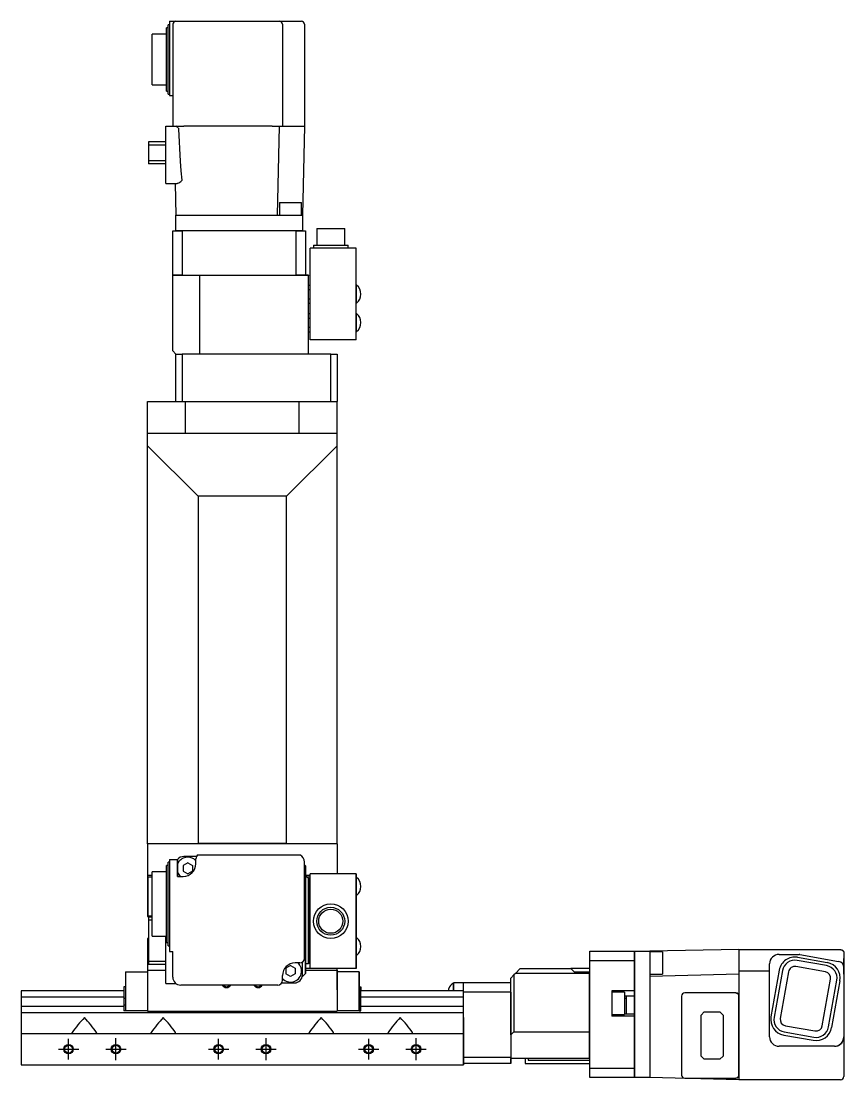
# Model space of a CAD drawing. Extents: x 0 to 1102, y -8 to 907.
# Drawn here: x 842 to 1102.4, y 292.9 to 628 of the extents above; entities that cross this region are included whole.
import ezdxf

# ---------------------------------------------------------------- set-up
doc = ezdxf.new("R2010")
doc.units = 0
doc.header["$LTSCALE"] = 0.5
doc.linetypes.add('CENTER', pattern=[50.8, 31.75, -6.35, 6.35, -6.35])
for name, color, linetype in [('MSM_CENTER', 1, 'CENTER'), ('MSM_CONTINUOUS', 7, 'CONTINUOUS'), ('MSM_NARROW', 5, 'CONTINUOUS')]:
    doc.layers.add(name, color=color, linetype=linetype)

msp = doc.modelspace()

# ---------------------------------------------------------------- linework, layer by layer
at = {"layer": 'MSM_CENTER'}
for p, q in [((857, 299.35), (857, 305.81)), ((872, 299.08), (872, 306.08)), ((904.5, 299.35), (904.5, 305.81)), ((919.5, 299.08), (919.5, 306.08)), ((952, 299.35), (952, 305.81)), ((967, 299.08), (967, 306.08)), ((853.77, 302.58), (860.23, 302.58)), ((868.77, 302.58), (875.23, 302.58)), ((901.27, 302.58), (907.73, 302.58)), ((916.27, 302.58), (922.73, 302.58)), ((948.77, 302.58), (955.23, 302.58)), ((963.77, 302.58), (970.23, 302.58))]:
    msp.add_line(p, q, dxfattribs=at)
at = {"layer": 'MSM_CONTINUOUS'}
for p, q in [((888.5, 618.31), (888.5, 626.83)), ((889, 626.83), (888.5, 626.83)), ((889, 627.98), (889, 624.98)), ((889, 627.98), (892.5, 627.98)), ((890, 626.98), (890, 594.78)), ((892.5, 627.98), (923.2, 627.98)), ((923.2, 627.98), (930.7, 627.98)), ((924.7, 626.98), (924.7, 594.78)), ((931.7, 626.98), (931.7, 594.78)), ((883.5, 618.84), (883.5, 623.83)), ((888, 623.83), (883.5, 623.83)), ((888, 618.49), (888, 625.83)), ((888.5, 625.83), (888, 625.83)), ((889, 624.98), (889, 607.48)), ((883.5, 609.49), (883.5, 618.84)), ((888, 609.14), (888, 618.49)), ((888.5, 608.96), (888.5, 618.31)), ((883.5, 607.84), (883.5, 609.49)), ((883.5, 607.84), (888, 607.84)), ((888, 605.84), (888, 609.14)), ((888.5, 604.84), (888.5, 608.96)), ((889, 607.48), (889, 604.48)), ((888, 605.84), (888.5, 605.84)), ((888.5, 604.84), (889, 604.84)), ((889, 604.48), (890, 604.48)), ((887.8, 593.78), (887.8, 594.78)), ((887.8, 594.78), (893.5, 594.78)), ((887.8, 577.63), (887.8, 593.78)), ((890.79, 594.78), (890.9, 594.77)), ((890.9, 594.77), (891.01, 594.73)), ((891.75, 594.08), (891.79, 593.98)), ((891.79, 593.98), (891.82, 593.86)), ((891.82, 593.86), (891.83, 593.78)), ((891.83, 593.78), (892.38, 583.65)), ((921.5, 594.78), (893.5, 594.78)), ((921.5, 594.78), (931.7, 594.78)), ((923.7, 594.78), (923, 566.58)), ((931.7, 594.78), (931, 566.58)), ((882.3, 589.78), (882.3, 582.78)), ((887.8, 589.78), (882.3, 589.78)), ((887.8, 588.78), (882.3, 588.78)), ((887.8, 583.78), (882.3, 583.78)), ((892.38, 583.65), (892.59, 580.64)), ((887.8, 582.78), (882.3, 582.78)), ((892.59, 580.64), (892.86, 577.63)), ((887.8, 576.63), (887.8, 577.63)), ((887.8, 576.63), (891.34, 576.63)), ((890.75, 576.63), (891, 566.58)), ((891.44, 576.63), (891.34, 576.63)), ((891.58, 576.66), (891.44, 576.63)), ((892.85, 577.53), (892.8, 577.42)), ((892.86, 577.63), (892.85, 577.53)), ((923.77, 570.58), (930.77, 570.58)), ((923.77, 570.58), (923.77, 566.58)), ((930.77, 566.58), (930.77, 570.58)), ((891, 566.58), (893.5, 566.58)), ((891, 561.68), (891, 566.58)), ((893.5, 566.58), (921.5, 566.58)), ((921.5, 566.58), (931, 566.58)), ((931, 566.58), (931, 561.68)), ((890, 547.58), (890, 561.58)), ((890, 561.58), (893, 561.58)), ((891.1, 561.58), (891, 561.68)), ((891, 561.68), (893.5, 561.68)), ((893, 561.58), (893, 547.58)), ((929, 561.58), (893, 561.58)), ((893.5, 561.68), (928.5, 561.68)), ((928.5, 561.68), (931, 561.68)), ((929, 547.58), (929, 561.58)), ((929, 561.58), (932, 561.58)), ((931, 561.68), (930.9, 561.58)), ((932, 561.58), (932, 547.58)), ((935.58, 562.38), (944.43, 562.38)), ((935.58, 562.38), (935.58, 557.08)), ((944.43, 557.08), (944.43, 562.38)), ((934.5, 557.08), (945.5, 557.08)), ((934.5, 557.08), (934.5, 556.08)), ((945.5, 556.08), (945.5, 557.08)), ((948, 556.08), (933.5, 556.08)), ((933.5, 527.08), (933.5, 556.08)), ((948, 527.08), (948, 556.08)), ((893, 547.58), (890, 547.58)), ((890, 547.48), (890.1, 547.58)), ((898.5, 547.48), (890, 547.48)), ((890, 523.58), (890, 547.48)), ((893, 547.58), (929, 547.58)), ((898.54, 547.58), (898.5, 547.48)), ((898.5, 547.48), (898.5, 522.58)), ((933, 547.48), (898.5, 547.48)), ((933, 547.58), (929, 547.58)), ((933, 547.58), (933, 547.48)), ((933, 522.58), (933, 547.48)), ((933, 544.46), (933.5, 544.46)), ((933, 543.02), (933.5, 543.02)), ((948.16, 544.43), (948, 544.43)), ((948.16, 538.73), (948.16, 544.43)), ((933, 540.13), (933.5, 540.13)), ((933, 538.69), (933.5, 538.69)), ((948, 538.73), (948.16, 538.73)), ((933, 535.46), (933.5, 535.46)), ((933, 534.02), (933.5, 534.02)), ((948.16, 535.43), (948, 535.43)), ((948.16, 529.73), (948.16, 535.43)), ((933, 531.13), (933.5, 531.13)), ((933, 529.69), (933.5, 529.69)), ((948, 529.73), (948.16, 529.73)), ((948, 527.08), (933.5, 527.08)), ((891, 522.58), (890, 523.58)), ((891, 522.58), (893, 522.58)), ((891, 507.58), (891, 522.58)), ((893, 522.58), (893, 507.58)), ((940, 522.58), (893, 522.58)), ((940, 507.58), (940, 522.58)), ((940, 522.58), (942, 522.58)), ((942, 522.58), (942, 507.58)), ((882, 507.58), (894, 507.58)), ((882, 497.58), (882, 507.58)), ((894, 497.58), (894, 507.58)), ((894, 507.58), (930, 507.58)), ((930, 497.58), (930, 507.58)), ((930, 507.58), (942, 507.58)), ((942, 497.58), (942, 507.58)), ((882, 497.58), (942, 497.58)), ((882, 367.58), (882, 497.58)), ((942, 367.48), (942, 497.58)), ((942, 367.48), (942, 497.58)), ((898, 477.58), (882, 493.58)), ((942, 493.58), (926, 477.58)), ((926, 477.58), (898, 477.58)), ((898, 477.58), (898, 367.68)), ((926, 367.68), (926, 477.58)), ((942, 367.58), (882, 367.58)), ((882, 367.58), (882, 344.58)), ((897.9, 367.58), (898, 367.68)), ((926, 367.68), (898, 367.68)), ((926, 367.68), (926.1, 367.58)), ((942, 367.58), (942, 358.08)), ((942, 367.58), (942, 358.08)), ((889, 362.58), (891.5, 362.58)), ((889, 362.58), (889, 362.56)), ((889, 362.56), (889, 360.37)), ((891.5, 357.28), (891.5, 362.58)), ((891.5, 362.56), (891.5, 360.37)), ((897.53, 363.58), (893.5, 363.58)), ((897.3, 361.28), (897.3, 362.78)), ((898.05, 364.08), (930.18, 364.08)), ((883.5, 358.72), (883.5, 358.75)), ((888, 358.75), (883.5, 358.75)), ((883.5, 357.05), (883.5, 358.72)), ((888, 360.69), (888, 360.75)), ((888.5, 360.75), (888, 360.75)), ((888, 359.02), (888, 360.69)), ((888, 336.31), (888, 359.02)), ((888.5, 361.67), (888.5, 361.75)), ((889, 361.75), (888.5, 361.75)), ((888.5, 360), (888.5, 361.67)), ((888.5, 335.31), (888.5, 360)), ((889, 360.37), (889, 333.48)), ((891.5, 360.37), (891.5, 357.28)), ((894.74, 361.57), (893.24, 360.71)), ((893.24, 360.71), (893.24, 358.97)), ((893.24, 358.97), (894.74, 358.11)), ((894.74, 361.57), (896.24, 360.71)), ((896.24, 358.97), (894.74, 358.11)), ((896.24, 360.71), (896.24, 358.97)), ((931.7, 331.38), (931.7, 361.78)), ((932, 360.58), (931.7, 360.88)), ((931.7, 360.88), (932, 360.58)), ((932, 360.58), (932, 326.58)), ((932, 326.58), (932, 360.58)), ((883.5, 357.58), (882, 357.58)), ((882.2, 344.68), (882.2, 357.08)), ((882.2, 357.08), (883.5, 357.08)), ((883.5, 338.31), (883.5, 357.05)), ((891.5, 357.28), (893.3, 357.28)), ((933, 356.58), (932, 357.58)), ((933, 356.58), (932, 357.58)), ((933.5, 357.58), (932, 357.58)), ((932, 357.08), (932.5, 357.08)), ((932.5, 357.08), (933.5, 357.08)), ((933, 356.58), (933, 329.58)), ((933, 329.58), (933, 356.58)), ((933, 356.58), (933.5, 356.58)), ((933.5, 328.08), (933.5, 358.08)), ((948, 358.08), (933.5, 358.08)), ((948, 358.08), (948, 328.08)), ((948, 328.08), (948, 358.08)), ((948, 356.93), (948, 351.23)), ((948.16, 356.93), (948, 356.93)), ((948.16, 351.23), (948.16, 356.93)), ((933, 354.08), (933.5, 354.08)), ((932, 351.08), (931.7, 351.08)), ((933, 351.58), (933.5, 351.58)), ((948, 351.23), (948.16, 351.23)), ((882, 344.58), (883.5, 344.58)), ((883.5, 344.68), (882.2, 344.68)), ((882.3, 344.38), (882.3, 329.38)), ((883.5, 344.38), (882.3, 344.38)), ((883.5, 343.38), (882.3, 343.38)), ((931.7, 343.08), (932, 343.08)), ((882, 337.58), (882, 327.58)), ((882.3, 337.58), (882, 337.58)), ((883.5, 338.31), (888, 338.31)), ((887.8, 323.38), (887.8, 338.31)), ((888, 336.31), (888.5, 336.31)), ((888.5, 335.31), (889, 335.31)), ((933, 337.58), (933.5, 337.58)), ((948.16, 337.93), (948, 337.93)), ((948, 337.93), (948, 332.23)), ((948.16, 332.23), (948.16, 337.93)), ((889, 333.48), (890, 333.48)), ((890, 325.38), (890, 333.48)), ((933, 335.08), (933.5, 335.08)), ((933, 332.58), (933.5, 332.58)), ((948, 332.23), (948.16, 332.23)), ((1022, 293.58), (1022, 333.58)), ((1022, 333.58), (1036, 333.58)), ((1036, 333.58), (1036, 293.58)), ((1036.1, 333.58), (1036, 333.48)), ((1036, 333.37), (1036, 333.58)), ((1036.1, 333.58), (1036.1, 293.58)), ((1036.1, 333.58), (1041, 333.58)), ((1069.2, 334.08), (1041, 333.58)), ((1041, 333.58), (1041, 293.58)), ((1045, 333.34), (1041, 333.34)), ((1045, 333.34), (1045, 326.34)), ((1069.2, 334.08), (1069.2, 292.88)), ((1069.2, 334.08), (1101.4, 334.08)), ((1081.9, 332.58), (1088.31, 332.58)), ((1088.49, 332.56), (1100.75, 330.37)), ((1101.4, 334.08), (1101.45, 334.08)), ((1101.4, 334.08), (1101.45, 334.08)), ((1101.45, 334.08), (1101.5, 334.07)), ((1101.45, 334.08), (1101.5, 334.07)), ((1101.5, 334.07), (1101.54, 334.07)), ((1101.5, 334.07), (1101.54, 334.07)), ((1101.54, 334.07), (1101.59, 334.06)), ((1101.54, 334.07), (1101.59, 334.06)), ((1101.59, 334.06), (1101.63, 334.05)), ((1101.59, 334.06), (1101.64, 334.05)), ((1101.63, 334.05), (1101.68, 334.04)), ((1101.64, 334.05), (1101.68, 334.04)), ((1101.68, 334.04), (1101.72, 334.02)), ((1101.68, 334.04), (1101.73, 334.02)), ((1101.72, 334.02), (1101.75, 334.01)), ((1101.73, 334.02), (1101.76, 334.01)), ((1101.75, 334.01), (1101.78, 334)), ((1101.76, 334.01), (1101.79, 334)), ((1101.78, 334), (1101.81, 333.99)), ((1101.79, 334), (1101.82, 333.99)), ((1101.81, 333.99), (1101.84, 333.97)), ((1101.82, 333.99), (1101.85, 333.97)), ((1101.84, 333.97), (1101.87, 333.96)), ((1101.85, 333.97), (1101.88, 333.96)), ((1101.87, 333.96), (1101.9, 333.94)), ((1101.88, 333.96), (1101.91, 333.94)), ((1101.9, 333.94), (1101.93, 333.93)), ((1101.91, 333.94), (1101.94, 333.92)), ((1101.93, 333.93), (1101.96, 333.91)), ((1101.94, 333.92), (1101.96, 333.91)), ((1101.96, 333.91), (1101.98, 333.89)), ((1101.96, 333.91), (1101.99, 333.89)), ((1101.98, 333.89), (1102.01, 333.87)), ((1101.99, 333.89), (1102.02, 333.87)), ((1102.01, 333.87), (1102.03, 333.85)), ((1102.02, 333.87), (1102.04, 333.85)), ((1102.03, 333.85), (1102.06, 333.83)), ((1102.04, 333.85), (1102.07, 333.82)), ((1102.06, 333.83), (1102.08, 333.81)), ((1102.07, 333.82), (1102.09, 333.8)), ((1102.08, 333.81), (1102.11, 333.79)), ((1102.09, 333.8), (1102.12, 333.78)), ((1102.11, 333.79), (1102.13, 333.76)), ((1102.12, 333.78), (1102.14, 333.75)), ((1102.13, 333.76), (1102.15, 333.74)), ((1102.14, 333.75), (1102.16, 333.73)), ((1102.15, 333.74), (1102.17, 333.72)), ((1102.16, 333.73), (1102.18, 333.7)), ((1102.17, 333.72), (1102.19, 333.69)), ((1102.18, 333.7), (1102.2, 333.68)), ((1102.19, 333.69), (1102.21, 333.66)), ((1102.2, 333.68), (1102.22, 333.65)), ((1102.21, 333.66), (1102.23, 333.64)), ((1102.22, 333.65), (1102.24, 333.62)), ((1102.23, 333.64), (1102.25, 333.6)), ((1102.24, 333.62), (1102.26, 333.59)), ((1102.25, 333.6), (1102.27, 333.57)), ((1102.26, 333.59), (1102.28, 333.55)), ((1102.27, 333.57), (1102.29, 333.53)), ((1102.28, 333.55), (1102.3, 333.52)), ((1102.29, 333.53), (1102.31, 333.5)), ((1102.3, 333.52), (1102.32, 333.48)), ((1102.31, 333.5), (1102.33, 333.46)), ((1102.32, 333.48), (1102.33, 333.44)), ((1102.33, 333.46), (1102.34, 333.42)), ((1102.33, 333.44), (1102.35, 333.4)), ((1102.34, 333.42), (1102.35, 333.38)), ((1102.35, 333.4), (1102.36, 333.36)), ((1102.35, 333.38), (1102.37, 333.34)), ((1102.36, 333.36), (1102.37, 333.32)), ((1102.37, 333.34), (1102.37, 333.31)), ((1102.37, 333.32), (1102.38, 333.29)), ((1102.37, 333.31), (1102.38, 333.28)), ((1102.38, 333.29), (1102.39, 333.26)), ((1102.38, 333.28), (1102.39, 333.25)), ((1102.39, 333.26), (1102.39, 333.23)), ((1102.39, 333.25), (1102.39, 333.21)), ((1102.39, 333.23), (1102.39, 333.2)), ((1102.39, 333.21), (1102.4, 333.18)), ((1102.39, 333.2), (1102.4, 333.18)), ((1102.4, 333.18), (1102.4, 333.15)), ((1102.4, 333.18), (1102.4, 333.15)), ((1102.4, 333.15), (1102.4, 333.12)), ((1102.4, 333.15), (1102.4, 333.12)), ((1102.4, 333.12), (1102.4, 333.08)), ((1102.4, 333.12), (1102.4, 333.09)), ((1102.4, 333.09), (1102.4, 333.08)), ((1102.4, 333.08), (1102.4, 293.88)), ((1102.4, 333.08), (1102.4, 332.78)), ((1102.4, 333.08), (1102.4, 333.08)), ((887.8, 330.38), (882.3, 330.38)), ((887.8, 329.38), (882.3, 329.38)), ((927.27, 329.05), (925.77, 328.18)), ((927.27, 329.05), (928.77, 328.18)), ((930.2, 329.88), (928.7, 329.88)), ((931, 326.08), (931, 330.11)), ((932, 329.68), (933, 329.68)), ((933, 329.58), (932, 329.58)), ((1036, 330.58), (1022, 330.58)), ((1078.9, 306.48), (1078.9, 329.58)), ((1096.61, 327.05), (1087.25, 328.72)), ((1096.96, 329.02), (1087.6, 330.69)), ((1087.78, 331.67), (1097.13, 330)), ((1102.4, 326.28), (1102.4, 331.28)), ((1102.4, 328.4), (1102.4, 306.48)), ((875, 327.08), (875, 314.68)), ((875, 327.08), (882, 327.08)), ((882, 327.58), (887.8, 327.58)), ((882, 327.58), (882, 314.58)), ((924.7, 324.38), (924.7, 325.88)), ((925.77, 328.18), (925.77, 326.45)), ((927.27, 325.58), (925.77, 326.45)), ((928.77, 326.45), (927.27, 325.58)), ((928.77, 328.18), (928.77, 326.45)), ((930.94, 325.51), (932, 326.58)), ((932, 326.58), (930.94, 325.51)), ((948, 328.08), (932, 328.08)), ((932, 327.58), (942, 327.58)), ((942, 327.58), (942, 328.08)), ((942, 327.58), (942, 328.08)), ((942, 327.58), (942, 314.58)), ((942, 327.58), (942, 327.23)), ((942, 327.58), (942, 327.23)), ((942, 321.38), (942, 327.58)), ((949, 327.08), (942, 327.08)), ((949, 314.68), (949, 327.08)), ((949, 327.08), (949, 321.08)), ((997, 325.08), (998, 326.08)), ((997, 320.58), (997, 325.08)), ((998.5, 326.58), (998, 326.08)), ((998, 326.08), (998, 308.08)), ((1000, 328.08), (998.5, 326.58)), ((1021.9, 326.58), (998.5, 326.58)), ((1000, 328.08), (1016, 328.08)), ((1016, 328.08), (1017, 327.08)), ((1022, 328.08), (1016, 328.08)), ((1017, 327.08), (1022, 327.08)), ((1021.9, 299.58), (1021.9, 327.08)), ((1022, 326.54), (1021.9, 326.58)), ((1041, 326.34), (1045, 326.34)), ((1069.2, 326.28), (1041, 325.58)), ((1078.9, 327.28), (1069.2, 327.28)), ((1081.98, 327.63), (1079.34, 312.86)), ((1082.96, 327.45), (1080.33, 312.69)), ((1084.93, 327.1), (1082.3, 312.34)), ((874.5, 322.28), (874.5, 314.68)), ((875, 322.28), (874.5, 322.28)), ((887.8, 323.38), (891, 323.38)), ((923.2, 322.88), (892.5, 322.88)), ((924.47, 323.58), (928.5, 323.58)), ((929, 323.58), (929.07, 323.64)), ((929.07, 323.64), (929, 323.58)), ((949, 322.28), (949, 314.68)), ((949, 322.28), (949.5, 322.28)), ((949.5, 314.68), (949.5, 322.28)), ((949.5, 322.28), (949.5, 321.08)), ((977.35, 321.08), (977.35, 321.8)), ((978.8, 321.08), (978.8, 323.43)), ((979, 323.43), (978.8, 323.43)), ((979, 321.08), (979, 323.58)), ((997, 323.58), (979, 323.58)), ((982, 298.08), (982, 323.58)), ((1095.59, 309.96), (1098.22, 324.73)), ((1095.59, 309.96), (1098.22, 324.73)), ((1097.55, 309.61), (1100.19, 324.38)), ((1101.18, 324.2), (1098.54, 309.44)), ((842, 321.08), (842, 312.58)), ((874.5, 321.08), (842, 321.08)), ((842, 319.11), (874.5, 319.11)), ((875, 318.6), (874.5, 318.6)), ((949, 318.6), (949.5, 318.6)), ((982, 321.08), (949.5, 321.08)), ((949.5, 319.11), (982, 319.11)), ((997, 320.58), (982, 320.58)), ((997, 320.58), (997, 298.08)), ((997, 307.08), (997, 320.58)), ((1036, 321.08), (1029, 321.08)), ((1029, 321.08), (1029, 313.08)), ((1033, 320.58), (1029, 320.58)), ((1033, 320.58), (1033, 313.58)), ((1033, 319.47), (1036, 319.47)), ((1033.5, 318.58), (1033, 318.58)), ((1033.5, 319.47), (1033.5, 313.61)), ((1051.05, 319.38), (1051.05, 294.38)), ((1068.2, 320.38), (1052.05, 320.38)), ((1068.2, 320.38), (1068.25, 320.38)), ((1068.25, 320.38), (1068.3, 320.37)), ((1068.3, 320.37), (1068.35, 320.37)), ((1068.35, 320.37), (1068.4, 320.36)), ((1068.4, 320.36), (1068.45, 320.35)), ((1068.45, 320.35), (1068.49, 320.33)), ((1068.49, 320.33), (1068.54, 320.32)), ((1068.54, 320.32), (1068.59, 320.3)), ((1068.59, 320.3), (1068.63, 320.28)), ((1068.63, 320.28), (1068.67, 320.26)), ((1068.67, 320.26), (1068.72, 320.24)), ((1068.72, 320.24), (1068.76, 320.21)), ((1068.76, 320.21), (1068.8, 320.18)), ((1068.8, 320.18), (1068.84, 320.15)), ((1068.84, 320.15), (1068.87, 320.12)), ((1068.87, 320.12), (1068.91, 320.08)), ((1068.91, 320.08), (1068.94, 320.05)), ((1068.94, 320.05), (1068.98, 320.01)), ((1068.98, 320.01), (1069.01, 319.97)), ((1069.01, 319.97), (1069.03, 319.93)), ((1069.03, 319.93), (1069.06, 319.89)), ((1069.06, 319.89), (1069.08, 319.85)), ((1069.08, 319.85), (1069.11, 319.81)), ((1069.11, 319.81), (1069.13, 319.76)), ((1069.13, 319.76), (1069.14, 319.71)), ((1069.14, 319.71), (1069.16, 319.67)), ((1069.16, 319.67), (1069.17, 319.62)), ((1069.17, 319.62), (1069.18, 319.57)), ((1069.18, 319.57), (1069.19, 319.52)), ((1069.19, 319.52), (1069.2, 319.48)), ((1069.2, 319.48), (1069.2, 319.43)), ((1069.2, 319.43), (1069.2, 319.38)), ((1069.2, 294.38), (1069.2, 319.38)), ((874.5, 316.04), (842, 316.04)), ((875, 316.55), (874.5, 316.55)), ((949, 316.55), (949.5, 316.55)), ((982, 316.04), (949.5, 316.04)), ((982, 314.08), (842, 314.08)), ((842, 312.58), (842, 297.58)), ((882, 314.68), (874.5, 314.68)), ((882, 314.58), (942, 314.58)), ((942, 314.58), (942, 314.68)), ((949, 314.68), (942, 314.68)), ((949, 314.68), (949.5, 314.68)), ((982, 312.58), (982, 297.58)), ((1029, 313.58), (1033, 313.58)), ((1036, 313.08), (1029, 313.08)), ((1036, 313.61), (1033, 313.61)), ((1057.2, 313.38), (1058.2, 314.38)), ((1057.2, 300.38), (1057.2, 313.38)), ((1058.2, 314.38), (1063.2, 314.38)), ((1063.2, 314.38), (1064.2, 313.38)), ((1064.2, 313.38), (1064.2, 300.38)), ((1083.91, 310.02), (1093.27, 308.35)), ((842, 307.58), (982, 307.58)), ((858.1, 307.71), (858.13, 307.82)), ((858.26, 307.58), (858.1, 307.71)), ((865.74, 307.58), (865.9, 307.71)), ((865.9, 307.71), (865.88, 307.82)), ((883.1, 307.71), (883.13, 307.82)), ((883.26, 307.58), (883.1, 307.71)), ((890.74, 307.58), (890.9, 307.71)), ((890.9, 307.71), (890.88, 307.82)), ((933.1, 307.71), (933.13, 307.82)), ((933.26, 307.58), (933.1, 307.71)), ((940.74, 307.58), (940.9, 307.71)), ((940.9, 307.71), (940.88, 307.82)), ((958.1, 307.71), (958.13, 307.82)), ((958.26, 307.58), (958.1, 307.71)), ((965.74, 307.58), (965.9, 307.71)), ((965.9, 307.71), (965.88, 307.82)), ((997, 307.08), (998, 308.08)), ((998, 308.08), (1021.9, 308.08)), ((1021.9, 308.08), (1022, 308.12)), ((1083.39, 307.06), (1092.74, 305.39)), ((1083.56, 308.05), (1092.91, 306.38)), ((1102.4, 306.48), (1102.4, 293.88)), ((982, 297.58), (982, 303.58)), ((1099.4, 303.48), (1081.9, 303.48)), ((982, 300.08), (997, 300.08)), ((1021.9, 299.58), (997, 299.58)), ((997, 298.08), (997, 299.58)), ((1001.5, 299.58), (1001.5, 298.08)), ((1002.5, 299.58), (1002.5, 299.08)), ((1002.5, 299.08), (1022, 299.08)), ((1022, 299.68), (1021.9, 299.58)), ((1058.2, 299.38), (1057.2, 300.38)), ((1063.2, 299.38), (1058.2, 299.38)), ((1064.2, 300.38), (1063.2, 299.38)), ((842, 297.58), (982, 297.58)), ((997, 298.08), (982, 298.08)), ((982, 297.88), (982, 297.58)), ((982, 297.58), (982, 297.88)), ((1001.5, 298.08), (1022, 298.08)), ((1022, 296.58), (1036, 296.58)), ((1036, 293.58), (1022, 293.58)), ((1036, 293.58), (1036, 293.78)), ((1036, 293.68), (1036.1, 293.58)), ((1041, 293.58), (1036.1, 293.58)), ((1069.2, 292.88), (1041, 293.58)), ((1052.05, 293.38), (1068.2, 293.38)), ((1068.27, 293.38), (1068.2, 293.38)), ((1068.38, 293.39), (1068.27, 293.38)), ((1068.5, 293.42), (1068.38, 293.39)), ((1068.6, 293.46), (1068.5, 293.42)), ((1068.72, 293.52), (1068.6, 293.46)), ((1068.83, 293.6), (1068.72, 293.52)), ((1068.91, 293.67), (1068.83, 293.6)), ((1068.99, 293.76), (1068.91, 293.67)), ((1069.06, 293.87), (1068.99, 293.76)), ((1069.12, 293.98), (1069.06, 293.87)), ((1101.4, 292.88), (1069.2, 292.88))]:
    msp.add_line(p, q, dxfattribs=at)
for centre, radius in [((940, 343.08), 5.5), ((940, 343.08), 4.42), ((940, 343.08), 3.83), ((857, 302.58), 1.23), ((872, 302.58), 1.23), ((904.5, 302.58), 1.23), ((919.5, 302.58), 1.23), ((952, 302.58), 1.23), ((967, 302.58), 1.23)]:
    msp.add_circle(centre, radius, dxfattribs=at)
for centre, radius, start, end in [((891, 626.98), 1, 90, 180), ((923.7, 626.98), 1, 0, 90), ((930.7, 626.98), 1, 0, 90), ((890.39, 593.29), 1.57, 30.0942, 66.6886), ((890.7, 579.45), 2.92, 287.5931, 316.1013), ((945.8, 541.58), 3.7, 309.6218, 50.3782), ((945.8, 532.58), 3.7, 309.6218, 50.3782), ((893.5, 361.08), 2.5, 90, 143.1302), ((894.74, 359.84), 3.5, 42.9107, 157.6273), ((898.8, 362.78), 1.5, 119.9264, 180), ((929.2, 361.78), 2.5, 0, 66.9261), ((929.2, 361.78), 2.5, 0, 66.9261), ((893.3, 361.28), 4, 270, 0), ((894.74, 359.84), 3.5, 202.3727, 227.0893), ((945.8, 354.08), 3.7, 309.6218, 50.3782), ((945.8, 335.08), 3.7, 309.6218, 50.3782), ((1081.9, 329.58), 3, 90, 180), ((1086.9, 326.75), 5, 79.8753, 169.8753), ((1088.31, 331.58), 1, 79.8753, 90), ((928.7, 325.88), 4, 90, 180), ((928.7, 325.88), 4, 90, 180), ((927.27, 327.31), 3.5, 222.9107, 47.0893), ((930.2, 331.38), 1.5, 270, 0), ((930.2, 331.38), 1.5, 270, 0), ((1086.9, 326.75), 4, 79.8753, 169.8753), ((1086.9, 326.75), 2, 79.8753, 169.8753), ((1096.25, 325.08), 4, 349.8753, 79.8753), ((1096.25, 325.08), 5, 349.8753, 79.8753), ((1100.4, 328.4), 2, 0, 79.8753), ((1100.4, 328.4), 2, 0, 79.8753), ((892.5, 325.38), 2.5, 180, 270), ((928.5, 326.08), 2.5, 270, 0), ((1096.25, 325.08), 2, 349.8753, 79.8753), ((907, 323.58), 1.23, 214.704, 325.296), ((917, 323.58), 1.23, 214.704, 325.296), ((923.2, 324.38), 1.5, 270, 0), ((923.2, 324.38), 1.5, 270, 0), ((980.36, 320.58), 3.25, 118.7266, 157.939), ((1052.05, 319.38), 1, 90, 180), ((1068.2, 319.38), 1, 0, 90), ((888.38, 287.12), 36.66, 136.0228, 145.6264), ((835.62, 287.12), 36.66, 34.3736, 43.9772), ((913.38, 287.12), 36.66, 136.0228, 145.6264), ((860.62, 287.12), 36.66, 34.3736, 43.9772), ((963.38, 287.12), 36.66, 136.0228, 145.6264), ((910.62, 287.12), 36.66, 34.3736, 43.9772), ((988.38, 287.12), 36.66, 136.0228, 145.6264), ((935.62, 287.12), 36.66, 34.3736, 43.9772), ((1084.26, 311.98), 5, 169.8753, 259.8753), ((1084.26, 311.98), 4, 169.8753, 259.8753), ((1084.26, 311.98), 2, 169.8753, 259.8753), ((1093.62, 310.31), 5, 259.8753, 349.8753), ((1093.62, 310.31), 4, 259.8753, 349.8753), ((1093.62, 310.31), 2, 259.8753, 349.8753), ((1081.9, 306.48), 3, 180, 270), ((1099.4, 306.48), 3, 270, 0), ((1099.4, 306.48), 3, 311.8103, 360), ((1099.4, 306.48), 3, 270, 311.8103), ((1052.05, 294.38), 1, 180, 270), ((1068.2, 294.38), 1, 270, 0), ((1068.2, 294.38), 1, 336.3319, 359.9999), ((1101.4, 293.88), 1, 270, 0), ((1101.4, 293.88), 1, 270, 0)]:
    msp.add_arc(centre, radius, start, end, dxfattribs=at)
at = {"layer": 'MSM_NARROW'}
for centre in [(857, 302.58), (872, 302.58), (904.5, 302.58), (919.5, 302.58), (952, 302.58), (967, 302.58)]:
    msp.add_circle(centre, 1.5, dxfattribs=at)
for centre in [(907, 323.58), (917, 323.58)]:
    msp.add_arc(centre, 1.5, 207.8181, 332.1819, dxfattribs=at)

doc.saveas('drawing.dxf')
